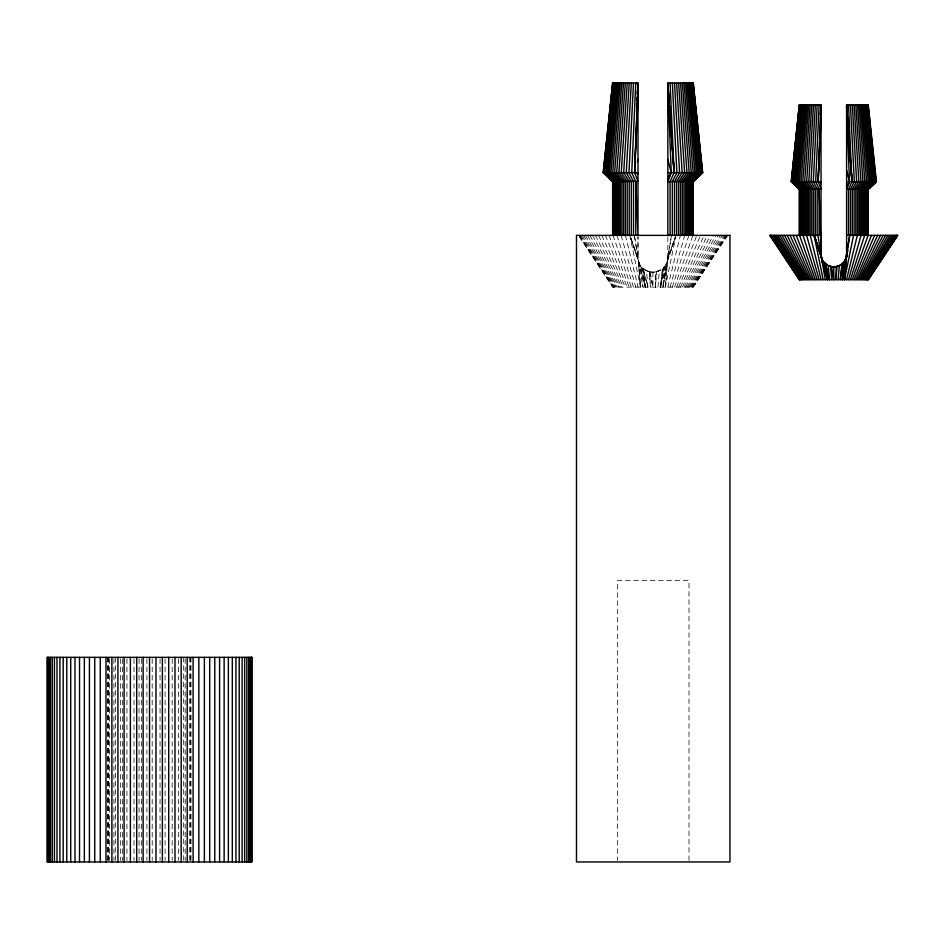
<?xml version="1.0" encoding="UTF-8"?>
<svg xmlns="http://www.w3.org/2000/svg" width="945" height="945" viewBox="0 0 945 945"><rect width="100%" height="100%" fill="white"/><g stroke="black" fill="none" stroke-linecap="round" stroke-linejoin="round"><path stroke-width="0.71" stroke-dasharray="4.72 3.54" d="M667.855 236.841L667.832 258.162L665.386 287.103L675.994 235.364M658.417 271.12L656.633 271.699L655.452 287.103L655.724 271.9L660.968 269.809L664.524 266.632L662.953 287.103L671.493 235.364L667.855 257.418L675.486 236.746L667.123 261.871L662.953 287.103L666.816 262.722L675.096 238.057M655.452 287.103L656.09 271.817L657.543 271.428M657.98 287.103L659.338 270.719L657.862 271.31M665.386 287.103L667.595 260.029L675.061 238.105M664.429 266.75L666.816 262.722L660.484 287.103L662.445 268.734L664.524 266.632M663.815 267.459L660.484 287.103L662.799 268.415L661.701 269.313M660.484 287.103L663.142 268.12M662.953 287.103L667.595 260.029M667.772 287.103L680.412 235.364M670.088 287.103L684.723 235.364M667.394 260.95L667.123 261.848M672.344 287.103L688.893 235.364M674.529 287.103L692.933 235.364M676.62 287.103L696.819 235.364M678.628 287.103L700.517 235.364M680.53 287.103L704.037 235.364M682.314 287.103L707.356 235.364M683.991 287.103L710.463 235.364M685.55 287.103L713.333 235.364M686.968 287.103L715.967 235.364M688.255 287.103L718.354 235.364M689.413 287.103L720.492 235.364M690.417 287.103L722.346 235.364M691.268 287.103L723.941 235.364M691.976 287.103L725.252 235.364M692.531 287.103L726.268 235.364M692.933 287.103L727 235.364M727.591 235.364L693.252 287.103L612.608 287.103L578.399 235.364M693.169 287.103L727.449 235.364M660.118 270.317L661.087 269.727M655.724 271.9C650.042 273.495 640.474 269.195 638.726 261.848L630.315 236.758L637.993 257.418L640.462 287.103L629.854 235.364M654.283 272.089L651.566 272.089M652.924 272.16L652.924 287.103L650.125 271.9L651.991 272.136M651.129 272.054L646.51 270.719L647.868 287.103L642.706 268.12L645.364 287.103L638.454 260.95L630.752 238.057M647.986 271.31L649.758 271.817L650.396 287.103L649.215 271.699L652.924 287.103M644.762 269.727L645.73 270.317M634.579 236.793L642.895 287.103L641.324 266.632L644.147 269.313M640.32 265.238L640.84 266.006M578.848 235.364L612.915 287.103M579.58 235.364L613.317 287.103M580.596 235.364L613.872 287.103M581.907 235.364L614.581 287.103M583.502 235.364L615.431 287.103M585.357 235.364L616.435 287.103M587.495 235.364L617.593 287.103M589.881 235.364L618.88 287.103M592.515 235.364L620.298 287.103M595.385 235.364L621.857 287.103M598.492 235.364L623.535 287.103M601.811 235.364L625.318 287.103M605.332 235.364L627.22 287.103M609.029 235.364L629.228 287.103M638.726 261.848L640.462 287.103L638.253 260.029L630.787 238.105M612.915 235.364L631.319 287.103M616.955 235.364L633.504 287.103M621.137 235.364L635.761 287.103M639.044 262.722L645.364 287.103L643.049 268.415M643.403 268.734L647.868 287.103M625.436 235.364L638.076 287.103M642.033 267.459L645.364 287.103M634.355 235.364L637.993 257.418L637.993 236.841L637.993 257.418M688.999 860.493L688.999 580.632L617.416 580.632L617.416 860.493M191.008 657.354L191.008 860.493M190.429 657.354L190.429 860.493M189.685 657.354L189.685 860.493M185.185 658.83L185.185 860.493M183.696 657.354L183.696 860.493M178.44 658.83L178.44 860.493M172.167 658.83L172.167 860.493M165.091 658.83L165.091 860.493M160.048 658.83L160.048 860.493M152.204 658.83L152.204 860.493M146.9 658.83L146.9 860.493M141.644 658.83L141.644 860.493M139.057 658.83L139.057 860.493M134.013 658.83L134.013 860.493M126.937 658.83L126.937 860.493M122.649 658.83L122.649 860.493M120.665 658.83L120.665 860.493M115.408 657.354L115.408 860.493M113.92 658.83L113.92 860.493M109.419 658.83L109.419 860.493M108.675 657.354L108.675 860.493M108.096 657.354L108.096 860.493M107.683 657.354L107.683 860.493"/><path stroke-width="1.42" d="M868.337 104.93L846.602 104.93L846.59 254.252L844.476 279.661L853.571 235.364M838.144 279.661L839.302 265.628L836.207 266.644L835.982 279.661L836.986 266.478L840.696 264.86L843.743 262.143L842.397 279.661L849.709 235.364L846.59 254.252L848.09 250.201M637.993 173.974L634.615 172.64L637.993 83.042L612.608 83.042L603.193 172.64L612.608 181.605L637.993 181.369L634.615 172.64L637.993 85.381L637.367 94.11M821.028 182.798L818.134 181.653L821.028 104.93L799.281 104.93L791.225 181.653L799.281 189.331L821.028 189.13L818.134 181.653L821.028 106.939L820.496 114.262M819.114 104.93L815.677 181.653L819.114 189.331L821.359 258.517M634.615 172.64L637.993 98.516M818.134 181.653L821.028 118.184M633.504 83.042L628.968 172.64L633.504 181.605L633.504 235.364M817.177 104.93L813.302 181.653L817.177 189.331L817.177 235.364M631.319 83.042L626.275 172.64L631.319 181.605L631.319 235.364M815.311 104.93L810.999 181.653L815.311 189.331L815.311 235.364M629.228 83.042L623.688 172.64L629.228 181.605L629.228 235.364M813.515 104.93L808.778 181.653L813.515 189.331L813.515 235.364M627.22 83.042L621.219 172.64L627.22 181.605L627.22 235.364M811.802 104.93L806.664 181.653L811.802 189.331L811.802 235.364M636.847 100.513L637.06 97.571M637.367 93.153L637.993 84.318L635.761 83.042L631.744 172.64L635.761 181.605L637.993 235.364L637.993 83.042M820.402 114.758L821.028 106.029M625.318 83.042L618.88 172.64L625.318 181.605L625.318 235.364M810.172 104.93L804.656 181.653L810.172 189.331L810.172 235.364M623.535 83.042L616.672 172.64L623.535 181.605L623.535 235.364M808.648 104.93L802.766 181.653L808.648 189.331L808.648 235.364M621.857 83.042L614.604 172.64L621.857 181.605L621.857 235.364M807.207 104.93L801.006 181.653L807.207 189.331L807.207 235.364M847.275 253.839L846.377 256.485L844.476 279.661L846.496 255.693M620.298 83.042L612.691 172.64L620.298 181.605L620.298 235.364M805.884 104.93L799.364 181.653L805.884 189.331L805.884 235.364M618.88 83.042L610.931 172.64L618.88 181.605L618.88 235.364M804.656 104.93L797.852 181.653L804.656 189.331L804.656 235.364M617.593 83.042L609.348 172.64L617.593 181.605L617.593 235.364M803.557 104.93L796.493 181.653L803.557 189.331L803.557 235.364M616.435 83.042L607.93 172.64L616.435 181.605L616.435 235.364M802.565 104.93L795.277 181.653L802.565 189.331L802.565 235.364M615.431 83.042L606.69 172.64L615.431 181.605L615.431 235.364M801.714 104.93L794.213 181.653L801.714 189.331L801.714 235.364M614.581 83.042L605.627 172.64L614.581 181.605L614.581 235.364M800.97 104.93L793.316 181.653L800.97 189.331L800.97 235.364M613.872 83.042L604.753 172.64L613.872 181.605L613.872 235.364M800.368 104.93L792.572 181.653L800.368 189.331L800.368 235.364M613.317 83.042L604.079 172.64L613.317 181.605L613.317 235.364M799.895 104.93L791.981 181.653L799.895 189.331L799.895 235.364M612.679 83.042L603.288 172.64L612.679 181.605L612.679 235.364L612.608 181.605M612.915 83.042L603.583 172.64L612.915 181.605L612.915 235.364M799.281 235.364L799.352 189.331L791.308 181.653L799.352 104.93M799.553 104.93L791.567 181.653L799.553 189.331L799.553 235.364L815.311 279.661M842.562 263.407L840.282 279.661L841.96 263.938L843.743 262.143M843.283 274.097L845.704 258.8L847.311 254.063M843.353 273.908L847.122 254.536M842.42 267.045L843.129 262.84M842.397 279.661L846.377 256.485M846.519 279.661L857.351 235.364M637.32 161.949L637.993 159.28M842.444 271.321L845.704 258.8L843.661 262.237M848.515 279.661L861.037 235.364M845.976 258.044L846.2 257.264M850.441 279.661L864.616 235.364M852.307 279.661L868.077 235.364L868.065 189.331L876.062 181.653L868.065 104.93M854.103 279.661L871.396 235.364M855.816 279.661L874.562 235.364M670.088 83.042L674.104 172.64L670.088 181.605L670.088 235.364M848.515 104.93L851.941 181.653L848.515 189.331L848.515 235.364M667.855 180.058L671.233 172.64L667.855 85.381L674.104 172.64L667.855 83.042L693.252 83.042L702.655 172.64L693.252 181.605L667.855 181.605L671.233 172.64L667.855 159.28M846.602 188.008L849.484 181.653L846.602 106.939L851.941 181.653L846.602 104.93L847.204 121.161M857.446 279.661L877.586 235.364M858.981 279.661L880.421 235.364M860.411 279.661L883.079 235.364M861.745 279.661L885.536 235.364M862.962 279.661L887.792 235.364M864.073 279.661L889.836 235.364M865.053 279.661L891.667 235.364M865.915 279.661L893.261 235.364M866.648 279.661L894.62 235.364M867.25 279.661L895.742 235.364M867.723 279.661L896.616 235.364M667.855 177.814L670.56 173.679M846.602 186.082L848.043 183.873M868.065 279.661L897.242 235.364M868.266 279.661L897.62 235.364M841.333 264.435L842.267 263.667M839.975 265.297L840.802 264.789M836.207 266.644L837.766 266.254M836.526 266.573C830.324 268.073 823.497 264.139 821.654 258.044L814.058 235.364L823.142 279.661M835.345 266.785L832.651 266.821M603.193 172.64L637.993 172.64M667.855 172.64L702.655 172.64M791.225 181.653L821.028 181.653M846.602 181.653L876.393 181.653L868.266 104.93M821.028 235.364L769.868 235.364L799.281 279.661L868.337 279.661L897.75 235.364L846.602 235.364M833.809 266.88L833.809 279.661L831.411 266.644L833.006 266.844M829.108 265.982L832.273 266.785M831.104 266.573L828.316 265.628L829.486 279.661L825.056 263.407L827.347 279.661L821.429 257.264L814.058 235.364L821.028 254.252L821.028 104.93M826.828 264.789L827.655 265.297M826.296 264.435L823.886 262.143L824.666 272.361M823.012 260.938L823.461 261.6M769.998 235.364L799.352 279.661M770.376 235.364L799.553 279.661M771.002 235.364L799.895 279.661M771.876 235.364L800.368 279.661M772.998 235.364L800.97 279.661M774.368 235.364L801.714 279.661M775.963 235.364L802.565 279.661M777.782 235.364L803.557 279.661M779.826 235.364L804.656 279.661M782.082 235.364L805.884 279.661M784.551 235.364L807.207 279.661M787.197 235.364L808.648 279.661M790.044 235.364L810.172 279.661M793.056 235.364L811.802 279.661M796.233 235.364L813.515 279.661M820.154 249.315L825.221 279.661M814.058 235.364L821.252 256.485M803.014 235.364L817.177 279.661M806.593 235.364L819.114 279.661M821.926 258.8L827.347 279.661L824.489 262.84M846.602 170.218L849.484 181.653L846.602 189.331L868.337 189.331L876.393 181.653L868.266 189.331L868.266 235.364M825.658 263.938L829.486 279.661M810.278 235.364L821.099 279.661M833.809 279.661L830.631 266.478L831.647 279.661M817.909 235.364L821.028 254.252M825.895 268.026L826.981 276.755M693.169 83.042L702.56 172.64L693.169 181.605L693.169 235.364M692.933 83.042L702.265 172.64L692.933 181.605L692.933 235.364M867.723 104.93L875.637 181.653L867.723 189.331L867.723 235.364M692.531 83.042L701.769 172.64L692.531 181.605L692.531 235.364M867.25 104.93L875.058 181.653L867.25 189.331L867.25 235.364M691.976 83.042L701.095 172.64L691.976 181.605L691.976 235.364M866.648 104.93L874.314 181.653L866.648 189.331L866.648 235.364M691.268 83.042L700.221 172.64L691.268 181.605L691.268 235.364M865.915 104.93L873.404 181.653L865.915 189.331L865.915 235.364M690.417 83.042L699.158 172.64L690.417 181.605L690.417 235.364M865.053 104.93L872.341 181.653L865.053 189.331L865.053 235.364M689.413 83.042L697.918 172.64L689.413 181.605L689.413 235.364M864.073 104.93L871.125 181.653L864.073 189.331L864.073 235.364M688.255 83.042L696.5 172.64L688.255 181.605L688.255 235.364M862.962 104.93L869.766 181.653L862.962 189.331L862.962 235.364M686.968 83.042L694.918 172.64L686.968 181.605L686.968 235.364M861.745 104.93L868.266 181.653L861.745 189.331L861.745 235.364M685.55 83.042L693.157 172.64L685.55 181.605L685.55 235.364M860.411 104.93L866.624 181.653L860.411 189.331L860.411 235.364M683.991 83.042L691.244 172.64L683.991 181.605L683.991 235.364M858.981 104.93L864.852 181.653L858.981 189.331L858.981 235.364M682.314 83.042L689.177 172.64L682.314 181.605L682.314 235.364M857.446 104.93L862.962 181.653L857.446 189.331L857.446 235.364M846.602 106.029L851.941 181.653M680.53 83.042L686.968 172.64L680.53 181.605L680.53 235.364M667.855 84.318L674.104 172.64M821.654 258.068L821.961 262.379M855.816 104.93L860.954 181.653L855.816 189.331L855.816 235.364M678.628 83.042L684.629 172.64L678.628 181.605L678.628 235.364M854.103 104.93L858.84 181.653L854.103 189.331L854.103 235.364M676.62 83.042L682.16 172.64L676.62 181.605L676.62 235.364M852.307 104.93L856.631 181.653L852.307 189.331L852.307 235.364M674.529 83.042L679.573 172.64L674.529 181.605L674.529 235.364M850.441 104.93L854.327 181.653L850.441 189.331L850.441 235.364M672.344 83.042L676.88 172.64L672.344 181.605L672.344 235.364M846.602 118.184L847.192 131.166M667.855 98.516L668.587 114.51M847.381 125.59L847.488 128.544M668.576 102.131L667.855 83.042L667.855 235.364M668.741 106.537L668.859 109.478M819.114 189.331L819.114 235.364M635.761 181.605L635.761 235.364M251.653 657.354L251.653 861.958M251.051 657.354L251.051 861.958M250.047 657.354L250.047 861.958M248.641 657.354L248.641 861.958M246.846 657.354L246.846 861.958M244.672 657.354L244.672 861.958M242.121 657.354L242.121 861.958M239.203 657.354L239.203 861.958M235.931 657.354L235.931 861.958M232.316 657.354L232.316 861.958M228.371 657.354L228.371 861.958M224.13 657.354L224.13 861.958M219.583 657.354L219.583 861.958M214.763 657.354L214.763 861.958M209.684 657.354L209.684 861.958M204.368 657.354L204.368 861.958M198.84 657.354L198.84 861.958M193.111 657.354L193.111 861.958M187.216 657.354L187.216 861.958M181.168 657.354L181.168 861.958M174.99 657.354L174.99 861.958M168.718 657.354L168.718 861.958M162.375 657.354L162.375 861.958M155.972 657.354L155.972 861.958M149.546 657.354L149.546 861.958M143.132 657.354L143.132 861.958M136.73 657.354L136.73 861.958M130.386 657.354L130.386 861.958M124.114 657.354L124.114 861.958M117.936 657.354L117.936 861.958M111.888 657.354L111.888 861.958M105.994 657.354L105.994 861.958M100.264 657.354L100.264 861.958M94.736 657.354L94.736 861.958M89.421 657.354L89.421 861.958M84.341 657.354L84.341 861.958M79.522 657.354L79.522 861.958M74.974 657.354L74.974 861.958M70.721 657.354L70.721 861.958M66.788 657.354L66.788 861.958M63.173 657.354L63.173 861.958M59.901 657.354L59.901 861.958M56.983 657.354L56.983 861.958M54.432 657.354L54.432 861.958M52.258 657.354L52.258 861.958M50.463 657.354L50.463 861.958M49.057 657.354L49.057 861.958M48.053 657.354L48.053 861.958M47.451 657.354L47.451 861.958M729.942 235.364L576.485 235.364L576.485 861.958L729.942 861.958L729.942 235.364M251.854 657.354L47.25 657.354L47.25 861.958L251.854 861.958L251.854 657.354"/></g></svg>
